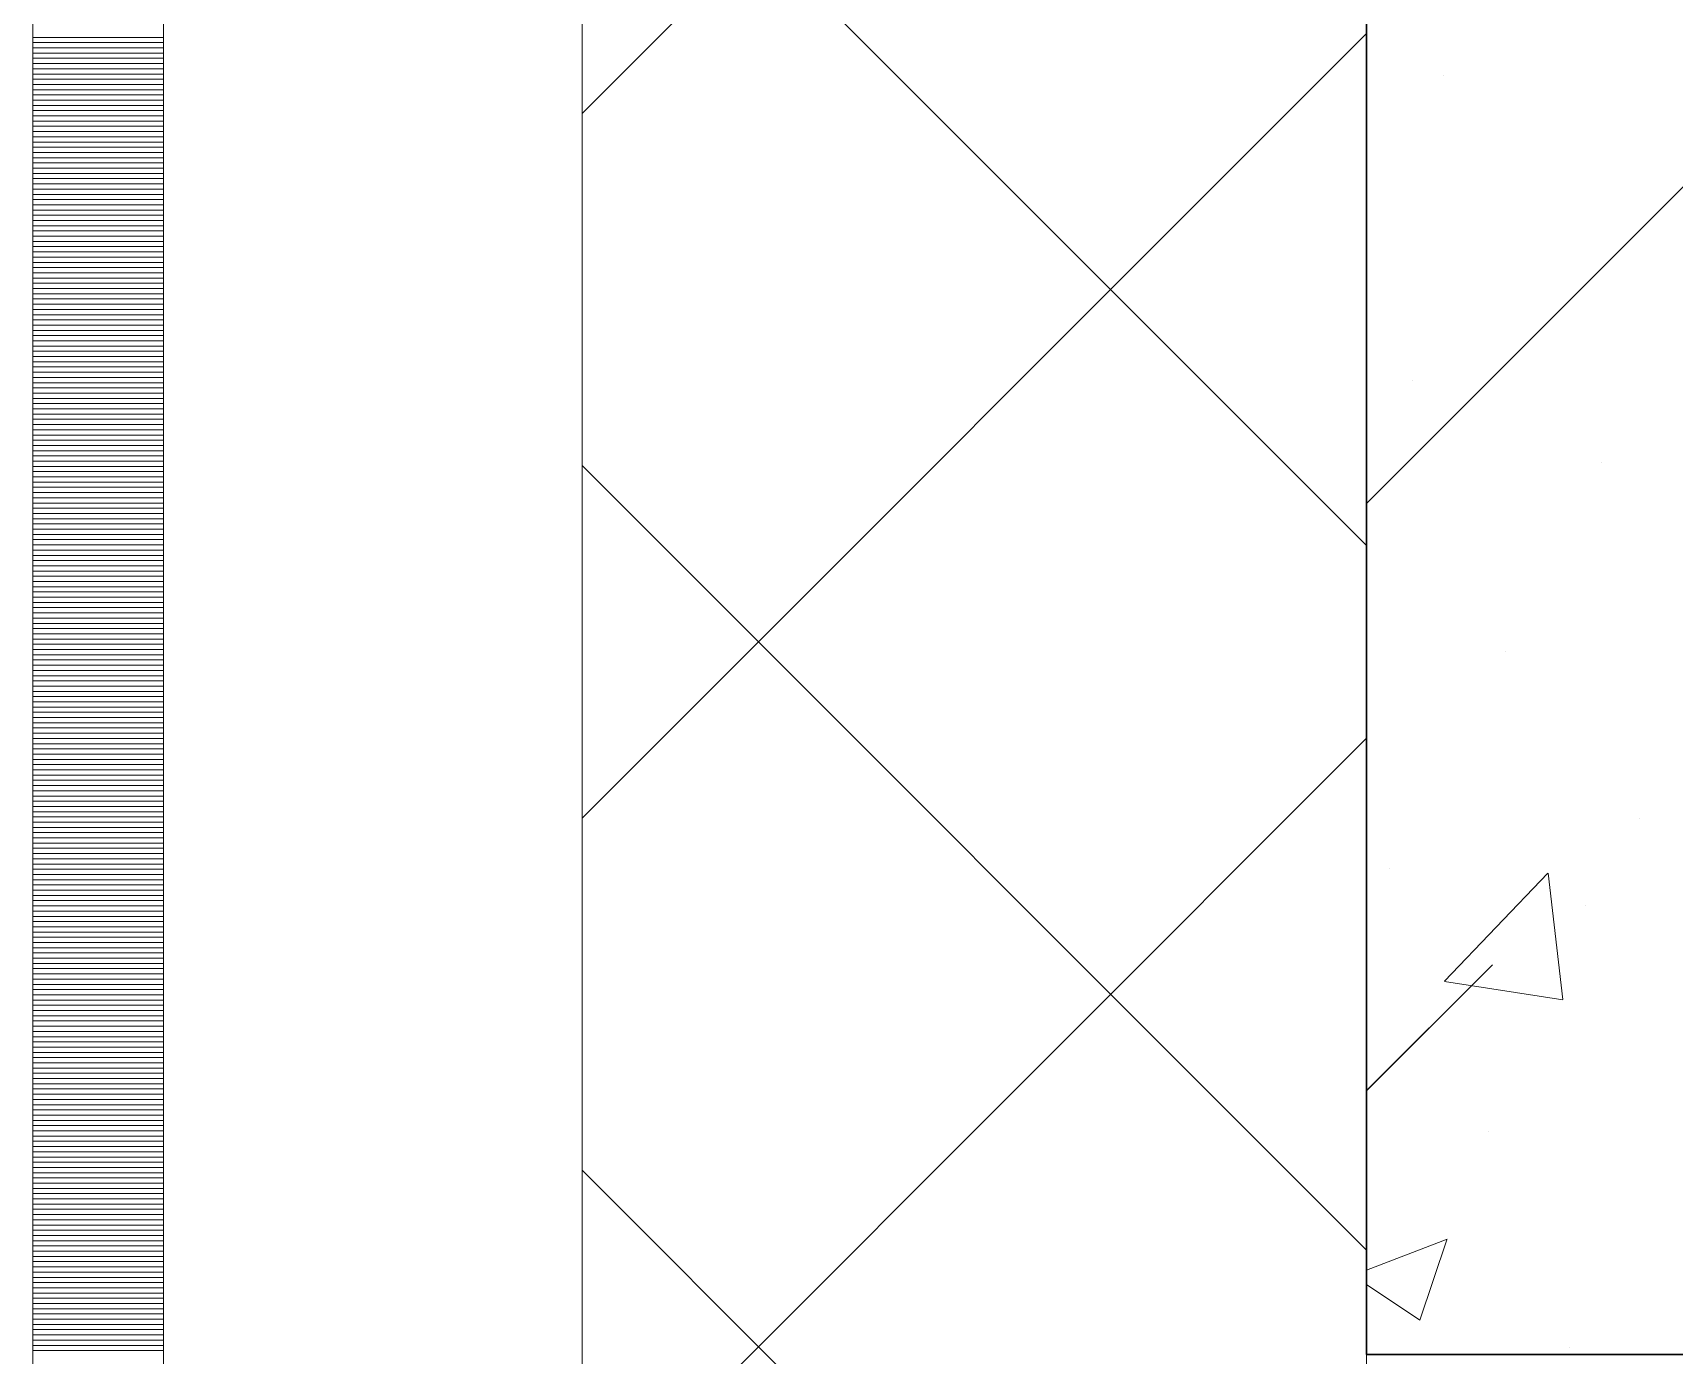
# Model space of a CAD drawing. Header units: millimetres. Extents: x 470010 to 1231400, y -134005 to 421770.
# Drawn here: x 672518.6 to 672832.4, y -44211.4 to -43958.6 of the extents above; entities that cross this region are included whole.
import ezdxf
from ezdxf.enums import TextEntityAlignment as Align

# ---------------------------------------------------------------- set-up
doc = ezdxf.new("R2010")
doc.units = ezdxf.units.MM
doc.linetypes.add('DASHED', pattern=[19.05, 12.7, -6.35])
doc.linetypes.add('HIDDEN2', pattern=[4.7625, 3.175, -1.5875])
doc.layers.get('Defpoints').update_dxf_attribs({"color": 140})
doc.layers.add('АР_Делит', color=120, linetype='Continuous', lineweight=0, plot=False)
for name, color, linetype, lineweight in [('АР_Колонны', 70, 'Continuous', 30), ('АР_Стены ЖБ', 7, 'Continuous', 35), ('АР_Стены ПЕНОблок', 52, 'Continuous', 20), ('АР_Тонкая', 254, 'Continuous', 5), ('АР_Утеплитель', 31, 'Continuous', 0), ('АР_Штриховка', 8, 'Continuous', 0)]:
    doc.layers.add(name, color=color, linetype=linetype, lineweight=lineweight)
doc.layers.add('РД_Оси_100', color=7, linetype='Continuous', lineweight=0, true_color=0x525252)
doc.styles.add('style1', font='ARIALN.TTF')

# ---------------------------------------------------------------- blocks, each defined once
blk = doc.blocks.new('СОШ_2200_АР_ОСИ_М100_28.05.24')
at = {"layer": 'АР_Делит', "color": 251, "linetype": 'DASHED', "true_color": 0x636466}
blk.add_lwpolyline([(114955, 135155), (114955, -355), (93595.036, -355), (93595.036, 13855), (94145, 13855), (94145, 68320), (66055, 68320), (66055, 13857.73), (83455, 13857.73), (83455, -355), (45245, -355), (45245, 13145), (44695, 13145), (44695, 26755), (45245, 26755), (45245, 68320), (20455, 68320), (20455, 26755), (27955, 26755), (27955, 13145), (-355, 13145), (-355, 100855)], dxfattribs=at)
blk = doc.blocks.new('A$C9108343f')
at = {"layer": 'АР_Колонны', "color": 18, "linetype": 'HIDDEN2', "lineweight": 25, "true_color": 0x000000}
for p, q in [((7054.96, 56155), (7054.96, 57055)), ((7274.96, 56155), (7054.96, 56155))]:
    blk.add_line(p, q, dxfattribs=at)
at = {"layer": 'АР_Колонны', "color": 18, "linetype": 'Continuous', "lineweight": 15, "true_color": 0x000000}
for p, q in [((7054.96, 57055), (7054.96, 56155)), ((7054.96, 57055), (7054.96, 56155)), ((7054.96, 56155), (7274.96, 56155)), ((7054.96, 56155), (7274.96, 56155))]:
    blk.add_line(p, q, dxfattribs=at)
at = {"layer": 'АР_Стены ЖБ', "color": 18, "linetype": 'Continuous', "lineweight": 30, "true_color": 0x000000}
for p, q in [((7054.96, 57055), (7054.96, 56155)), ((7054.96, 56155), (7274.96, 56155))]:
    blk.add_line(p, q, dxfattribs=at)
at = {"layer": 'АР_Стены ПЕНОблок', "color": 18, "linetype": 'Continuous', "lineweight": 20, "true_color": 0x000000}
blk.add_line((7054.96, 97555), (7054.96, 21355), dxfattribs=at)
at = {"layer": 'АР_Тонкая', "color": 18, "linetype": 'Continuous', "lineweight": 5, "true_color": 0x000000}
for p, q in [((6799.96, 97555), (6799.96, 21355)), ((6824.96, 97555), (6824.96, 21355)), ((6824.96, 21355), (6824.96, 97555)), ((6904.96, 21355), (6904.96, 97555))]:
    blk.add_line(p, q, dxfattribs=at)
at = {"layer": 'АР_Утеплитель', "color": 18, "linetype": 'Continuous', "lineweight": 0, "true_color": 0x000000}
for p, q in [((6904.96, 97555), (6904.96, 21355)), ((7054.96, 21355), (7054.96, 97555))]:
    blk.add_line(p, q, dxfattribs=at)
at = {"layer": 'АР_Штриховка', "color": 18, "linetype": 'Continuous', "lineweight": 0, "true_color": 0x000000}
for p, q in [((6904.96, 56392.19), (7054.96, 56542.19)), ((7054.96, 56309.62), (6904.96, 56459.62)), ((6904.96, 56257.49), (7054.96, 56407.49)), ((6799.96, 56406.75), (6824.96, 56406.75)), ((6799.96, 56405.75), (6824.96, 56405.75)), ((6799.96, 56404.75), (6824.96, 56404.75)), ((6799.96, 56403.75), (6824.96, 56403.75)), ((6799.96, 56402.75), (6824.96, 56402.75)), ((6799.96, 56401.75), (6824.96, 56401.75)), ((6799.96, 56400.75), (6824.96, 56400.75)), ((6799.96, 56399.75), (6824.96, 56399.75)), ((6799.96, 56398.75), (6824.96, 56398.75)), ((7069.73, 56399.37), (7069.73, 56399.37)), ((6799.96, 56397.75), (6824.96, 56397.75)), ((6799.96, 56396.75), (6824.96, 56396.75)), ((6799.96, 56395.75), (6824.96, 56395.75)), ((6799.96, 56394.75), (6824.96, 56394.75)), ((6799.96, 56393.75), (6824.96, 56393.75)), ((6799.96, 56392.75), (6824.96, 56392.75)), ((6799.96, 56391.75), (6824.96, 56391.75)), ((6799.96, 56390.75), (6824.96, 56390.75)), ((6799.96, 56389.75), (6824.96, 56389.75)), ((6799.96, 56388.75), (6824.96, 56388.75)), ((6799.96, 56387.75), (6824.96, 56387.75)), ((6799.96, 56386.75), (6824.96, 56386.75)), ((6799.96, 56385.75), (6824.96, 56385.75)), ((6799.96, 56384.75), (6824.96, 56384.75)), ((6799.96, 56383.75), (6824.96, 56383.75)), ((6799.96, 56382.75), (6824.96, 56382.75)), ((6799.96, 56381.75), (6824.96, 56381.75)), ((6799.96, 56380.75), (6824.96, 56380.75)), ((6799.96, 56379.75), (6824.96, 56379.75)), ((6799.96, 56378.75), (6824.96, 56378.75)), ((6799.96, 56377.75), (6824.96, 56377.75)), ((6799.96, 56376.75), (6824.96, 56376.75)), ((6799.96, 56375.75), (6824.96, 56375.75)), ((6799.96, 56374.75), (6824.96, 56374.75)), ((6799.96, 56373.75), (6824.96, 56373.75)), ((6799.96, 56372.75), (6824.96, 56372.75)), ((6799.96, 56371.75), (6824.96, 56371.75)), ((6799.96, 56370.75), (6824.96, 56370.75)), ((6799.96, 56369.75), (6824.96, 56369.75)), ((6799.96, 56368.75), (6824.96, 56368.75)), ((6799.96, 56367.75), (6824.96, 56367.75)), ((6799.96, 56366.75), (6824.96, 56366.75)), ((6799.96, 56365.75), (6824.96, 56365.75)), ((6799.96, 56364.75), (6824.96, 56364.75)), ((6799.96, 56363.75), (6824.96, 56363.75)), ((6799.96, 56362.75), (6824.96, 56362.75)), ((6799.96, 56361.75), (6824.96, 56361.75)), ((6799.96, 56360.75), (6824.96, 56360.75)), ((6799.96, 56359.75), (6824.96, 56359.75)), ((6799.96, 56358.75), (6824.96, 56358.75)), ((6799.96, 56357.75), (6824.96, 56357.75)), ((6799.96, 56356.75), (6824.96, 56356.75)), ((6799.96, 56355.75), (6824.96, 56355.75)), ((6799.96, 56354.75), (6824.96, 56354.75)), ((6799.96, 56353.75), (6824.96, 56353.75)), ((6799.96, 56352.75), (6824.96, 56352.75)), ((6799.96, 56351.75), (6824.96, 56351.75)), ((6799.96, 56350.75), (6824.96, 56350.75)), ((6799.96, 56349.75), (6824.96, 56349.75)), ((6799.96, 56348.75), (6824.96, 56348.75)), ((6799.96, 56347.75), (6824.96, 56347.75)), ((6799.96, 56346.75), (6824.96, 56346.75)), ((6799.96, 56345.75), (6824.96, 56345.75)), ((6799.96, 56344.75), (6824.96, 56344.75)), ((6799.96, 56343.75), (6824.96, 56343.75)), ((6799.96, 56342.75), (6824.96, 56342.75)), ((6799.96, 56341.75), (6824.96, 56341.75)), ((6799.96, 56340.75), (6824.96, 56340.75)), ((6799.96, 56339.75), (6824.96, 56339.75)), ((6799.96, 56338.75), (6824.96, 56338.75)), ((7063.76, 56341.08), (7063.76, 56341.08)), ((6799.96, 56337.75), (6824.96, 56337.75)), ((6799.96, 56336.75), (6824.96, 56336.75)), ((6799.96, 56335.75), (6824.96, 56335.75)), ((6799.96, 56334.75), (6824.96, 56334.75)), ((6799.96, 56333.75), (6824.96, 56333.75)), ((6799.96, 56332.75), (6824.96, 56332.75)), ((6799.96, 56331.75), (6824.96, 56331.75)), ((6799.96, 56330.75), (6824.96, 56330.75)), ((6799.96, 56329.75), (6824.96, 56329.75)), ((6799.96, 56328.75), (6824.96, 56328.75)), ((6799.96, 56327.75), (6824.96, 56327.75)), ((6799.96, 56326.75), (6824.96, 56326.75)), ((6799.96, 56325.75), (6824.96, 56325.75)), ((6799.96, 56324.75), (6824.96, 56324.75)), ((6799.96, 56323.75), (6824.96, 56323.75)), ((6799.96, 56322.75), (6824.96, 56322.75)), ((7054.96, 56174.92), (6904.96, 56324.92)), ((7099.87, 56325.42), (7099.87, 56325.42)), ((6799.96, 56321.75), (6824.96, 56321.75)), ((6799.96, 56320.75), (6824.96, 56320.75)), ((6799.96, 56319.75), (6824.96, 56319.75)), ((6799.96, 56318.75), (6824.96, 56318.75)), ((6799.96, 56317.75), (6824.96, 56317.75)), ((6799.96, 56316.75), (6824.96, 56316.75)), ((6799.96, 56315.75), (6824.96, 56315.75)), ((6799.96, 56314.75), (6824.96, 56314.75)), ((6799.96, 56313.75), (6824.96, 56313.75)), ((6799.96, 56312.75), (6824.96, 56312.75)), ((6799.96, 56311.75), (6824.96, 56311.75)), ((6799.96, 56310.75), (6824.96, 56310.75)), ((6799.96, 56309.75), (6824.96, 56309.75)), ((6799.96, 56308.75), (6824.96, 56308.75)), ((6799.96, 56307.75), (6824.96, 56307.75)), ((6799.96, 56306.75), (6824.96, 56306.75)), ((6799.96, 56305.75), (6824.96, 56305.75)), ((6799.96, 56304.75), (6824.96, 56304.75)), ((6799.96, 56303.75), (6824.96, 56303.75)), ((6799.96, 56302.75), (6824.96, 56302.75)), ((6799.96, 56301.75), (6824.96, 56301.75)), ((6799.96, 56300.75), (6824.96, 56300.75)), ((6799.96, 56299.75), (6824.96, 56299.75)), ((6799.96, 56298.75), (6824.96, 56298.75)), ((6799.96, 56297.75), (6824.96, 56297.75)), ((6799.96, 56296.75), (6824.96, 56296.75)), ((6799.96, 56295.75), (6824.96, 56295.75)), ((6799.96, 56294.75), (6824.96, 56294.75)), ((6799.96, 56293.75), (6824.96, 56293.75)), ((6799.96, 56292.75), (6824.96, 56292.75)), ((6799.96, 56291.75), (6824.96, 56291.75)), ((6799.96, 56290.75), (6824.96, 56290.75)), ((6799.96, 56289.75), (6824.96, 56289.75)), ((6799.96, 56288.75), (6824.96, 56288.75)), ((7081.43, 56289.42), (7081.43, 56289.42)), ((6799.96, 56287.75), (6824.96, 56287.75)), ((6799.96, 56286.75), (6824.96, 56286.75)), ((6799.96, 56285.75), (6824.96, 56285.75)), ((6799.96, 56284.75), (6824.96, 56284.75)), ((6799.96, 56283.75), (6824.96, 56283.75)), ((6799.96, 56282.75), (6824.96, 56282.75)), ((6799.96, 56281.75), (6824.96, 56281.75)), ((6799.96, 56280.75), (6824.96, 56280.75)), ((6799.96, 56279.75), (6824.96, 56279.75)), ((6799.96, 56278.75), (6824.96, 56278.75)), ((6799.96, 56277.75), (6824.96, 56277.75)), ((6799.96, 56276.75), (6824.96, 56276.75)), ((6799.96, 56275.75), (6824.96, 56275.75)), ((6799.96, 56274.75), (6824.96, 56274.75)), ((6799.96, 56273.75), (6824.96, 56273.75)), ((6799.96, 56272.75), (6824.96, 56272.75)), ((6904.96, 56122.78), (7054.96, 56272.78)), ((6799.96, 56271.75), (6824.96, 56271.75)), ((6799.96, 56270.75), (6824.96, 56270.75)), ((6799.96, 56269.75), (6824.96, 56269.75)), ((6799.96, 56268.75), (6824.96, 56268.75)), ((6799.96, 56267.75), (6824.96, 56267.75)), ((6799.96, 56266.75), (6824.96, 56266.75)), ((6799.96, 56265.75), (6824.96, 56265.75)), ((6799.96, 56264.75), (6824.96, 56264.75)), ((6799.96, 56263.75), (6824.96, 56263.75)), ((6799.96, 56262.75), (6824.96, 56262.75)), ((6799.96, 56261.75), (6824.96, 56261.75)), ((6799.96, 56260.75), (6824.96, 56260.75)), ((6799.96, 56259.75), (6824.96, 56259.75)), ((6799.96, 56258.75), (6824.96, 56258.75)), ((6799.96, 56257.75), (6824.96, 56257.75)), ((6799.96, 56256.75), (6824.96, 56256.75)), ((6799.96, 56255.75), (6824.96, 56255.75)), ((6799.96, 56254.75), (6824.96, 56254.75)), ((6799.96, 56253.75), (6824.96, 56253.75)), ((6799.96, 56252.75), (6824.96, 56252.75)), ((6799.96, 56251.75), (6824.96, 56251.75)), ((6799.96, 56250.75), (6824.96, 56250.75)), ((6799.96, 56249.75), (6824.96, 56249.75)), ((6799.96, 56248.75), (6824.96, 56248.75)), ((6799.96, 56247.75), (6824.96, 56247.75)), ((7059.24, 56247.82), (7059.24, 56247.82)), ((6799.96, 56246.75), (6824.96, 56246.75)), ((6799.96, 56245.75), (6824.96, 56245.75)), ((6799.96, 56244.75), (6824.96, 56244.75)), ((7069.83, 56226.37), (7089.61, 56246.99)), ((7092.48, 56222.88), (7089.67, 56247)), ((6799.96, 56243.75), (6824.96, 56243.75)), ((6799.96, 56242.75), (6824.96, 56242.75)), ((6799.96, 56241.75), (6824.96, 56241.75)), ((6799.96, 56240.75), (6824.96, 56240.75)), ((6799.96, 56239.75), (6824.96, 56239.75)), ((6799.96, 56238.75), (6824.96, 56238.75)), ((7096.78, 56240.87), (7096.78, 56240.87)), ((6799.96, 56237.75), (6824.96, 56237.75)), ((6799.96, 56236.75), (6824.96, 56236.75)), ((6799.96, 56235.75), (6824.96, 56235.75)), ((6799.96, 56234.75), (6824.96, 56234.75)), ((6799.96, 56233.75), (6824.96, 56233.75)), ((6799.96, 56232.75), (6824.96, 56232.75)), ((6799.96, 56231.75), (6824.96, 56231.75)), ((6799.96, 56230.75), (6824.96, 56230.75)), ((6799.96, 56229.75), (6824.96, 56229.75)), ((6799.96, 56228.75), (6824.96, 56228.75)), ((6799.96, 56227.75), (6824.96, 56227.75)), ((6799.96, 56226.75), (6824.96, 56226.75)), ((6799.96, 56225.75), (6824.96, 56225.75)), ((7069.87, 56226.28), (7092.46, 56222.78)), ((6799.96, 56224.75), (6824.96, 56224.75)), ((6799.96, 56223.75), (6824.96, 56223.75)), ((6799.96, 56222.75), (6824.96, 56222.75)), ((6799.96, 56221.75), (6824.96, 56221.75)), ((6799.96, 56220.75), (6824.96, 56220.75)), ((6799.96, 56219.75), (6824.96, 56219.75)), ((6799.96, 56218.75), (6824.96, 56218.75)), ((6799.96, 56217.75), (6824.96, 56217.75)), ((6799.96, 56216.75), (6824.96, 56216.75)), ((6799.96, 56215.75), (6824.96, 56215.75)), ((6799.96, 56214.75), (6824.96, 56214.75)), ((6799.96, 56213.75), (6824.96, 56213.75)), ((6799.96, 56212.75), (6824.96, 56212.75)), ((6799.96, 56211.75), (6824.96, 56211.75)), ((6799.96, 56210.75), (6824.96, 56210.75)), ((6799.96, 56209.75), (6824.96, 56209.75)), ((6799.96, 56208.75), (6824.96, 56208.75)), ((6799.96, 56207.75), (6824.96, 56207.75)), ((6799.96, 56206.75), (6824.96, 56206.75)), ((6799.96, 56205.75), (6824.96, 56205.75)), ((6799.96, 56204.75), (6824.96, 56204.75)), ((6799.96, 56203.75), (6824.96, 56203.75)), ((6799.96, 56202.75), (6824.96, 56202.75)), ((6799.96, 56201.75), (6824.96, 56201.75)), ((6799.96, 56200.75), (6824.96, 56200.75)), ((6799.96, 56199.75), (6824.96, 56199.75)), ((6799.96, 56198.75), (6824.96, 56198.75)), ((6799.96, 56197.75), (6824.96, 56197.75)), ((7078.19, 56197.61), (7078.19, 56197.61)), ((6799.96, 56196.75), (6824.96, 56196.75)), ((6799.96, 56195.75), (6824.96, 56195.75)), ((6799.96, 56194.75), (6824.96, 56194.75)), ((6799.96, 56193.75), (6824.96, 56193.75)), ((6799.96, 56192.75), (6824.96, 56192.75)), ((6799.96, 56191.75), (6824.96, 56191.75)), ((6799.96, 56190.75), (6824.96, 56190.75)), ((6799.96, 56189.75), (6824.96, 56189.75)), ((6799.96, 56188.75), (6824.96, 56188.75)), ((6799.96, 56187.75), (6824.96, 56187.75)), ((7054.96, 56040.22), (6904.96, 56190.22)), ((6799.96, 56186.75), (6824.96, 56186.75)), ((6799.96, 56185.75), (6824.96, 56185.75)), ((6799.96, 56184.75), (6824.96, 56184.75)), ((6799.96, 56183.75), (6824.96, 56183.75)), ((6799.96, 56182.75), (6824.96, 56182.75)), ((6799.96, 56181.75), (6824.96, 56181.75)), ((6799.96, 56180.75), (6824.96, 56180.75)), ((6799.96, 56179.75), (6824.96, 56179.75)), ((6799.96, 56178.75), (6824.96, 56178.75)), ((6799.96, 56177.75), (6824.96, 56177.75)), ((6799.96, 56176.75), (6824.96, 56176.75)), ((6799.96, 56175.75), (6824.96, 56175.75)), ((7054.96, 56171.13), (7070.33, 56177.03)), ((7065.13, 56161.54), (7070.28, 56176.89)), ((6799.96, 56174.75), (6824.96, 56174.75)), ((6799.96, 56173.75), (6824.96, 56173.75)), ((6799.96, 56172.75), (6824.96, 56172.75)), ((6799.96, 56171.75), (6824.96, 56171.75)), ((6799.96, 56170.75), (6824.96, 56170.75)), ((6799.96, 56169.75), (6824.96, 56169.75)), ((6799.96, 56168.75), (6824.96, 56168.75)), ((6799.96, 56167.75), (6824.96, 56167.75)), ((6799.96, 56166.75), (6824.96, 56166.75)), ((6799.96, 56165.75), (6824.96, 56165.75)), ((7054.96, 56168.4), (7065.11, 56161.54)), ((6799.96, 56164.75), (6824.96, 56164.75)), ((6799.96, 56163.75), (6824.96, 56163.75)), ((6799.96, 56162.75), (6824.96, 56162.75)), ((6799.96, 56161.75), (6824.96, 56161.75)), ((6799.96, 56160.75), (6824.96, 56160.75)), ((6799.96, 56159.75), (6824.96, 56159.75)), ((6799.96, 56158.75), (6824.96, 56158.75)), ((6799.96, 56157.75), (6824.96, 56157.75)), ((6799.96, 56156.75), (6824.96, 56156.75)), ((7093.69, 56156.31), (7093.69, 56156.31)), ((6799.96, 56155.75), (6824.96, 56155.75))]:
    blk.add_line(p, q, dxfattribs=at)
at = {"layer": 'АР_Штриховка', "color": 18, "linetype": 'Continuous', "lineweight": 5, "true_color": 0x000000}
for p, q in [((7054.96, 56317.69), (7274.96, 56537.69)), ((7107.05, 56257.53), (7107.05, 56257.53)), ((7054.96, 56205.43), (7078.99, 56229.47))]:
    blk.add_line(p, q, dxfattribs=at)
at = {"layer": 'РД_Оси_100'}
blk.add_blockref('СОШ_2200_АР_ОСИ_М100_28.05.24', (7154.96, 6755), dxfattribs=at)
at = {"layer": 'Defpoints', "color": 18, "true_color": 0x000000, "style": 'style1'}
for p in [(143949.34, 316089.12), (143974.98, 281639.5), (143890.4, 273244.71), (143839.99, 264276.81), (143967.75, 254892.38), (12251.96, 104178.14), (12382.58, 96023.14)]:
    blk.add_attdef('АР-ПОМЕЩЕНИЕ:НАИМЕНОВАНИЕ', text='', height=100, dxfattribs=at).set_placement(p, align=Align.MIDDLE)
at = {"layer": 'Defpoints', "color": 18, "true_color": 0x000000, "style": 'style1', "flags": 8}
for p in [(143951.3, 279099.09), (143848.34, 269251.11), (143875.33, 260094.25), (144049.74, 250824.7), (163419.28, 238153.36), (155897.46, 237965.97), (183037.2, 237965.97), (143342.94, 237876.19)]:
    blk.add_attdef('АР-ПОМЕЩЕНИЕ:НАИМЕНОВАНИЕ', text='', height=100, dxfattribs=at).set_placement(p, align=Align.MIDDLE)

msp = doc.modelspace()

# ---------------------------------------------------------------- linework, layer by layer
at = {"layer": 'АР_Колонны', "color": 18, "linetype": 'HIDDEN2', "lineweight": 25, "true_color": 0x000000}
for p, q in [((672773.57, -44211.242), (672773.57, -43311.242)), ((672993.57, -44211.242), (672773.57, -44211.242))]:
    msp.add_line(p, q, dxfattribs=at)
at = {"layer": 'АР_Колонны', "color": 18, "linetype": 'Continuous', "lineweight": 15, "true_color": 0x000000}
for p, q in [((672773.57, -43311.242), (672773.57, -44211.242)), ((672773.57, -43311.242), (672773.57, -44211.242)), ((672773.57, -44211.242), (672993.57, -44211.242)), ((672773.57, -44211.242), (672993.57, -44211.242))]:
    msp.add_line(p, q, dxfattribs=at)
at = {"layer": 'АР_Стены ЖБ', "color": 18, "linetype": 'Continuous', "lineweight": 30, "true_color": 0x000000}
for p, q in [((672773.57, -43311.242), (672773.57, -44211.242)), ((672773.57, -44211.242), (672993.57, -44211.242))]:
    msp.add_line(p, q, dxfattribs=at)
at = {"layer": 'АР_Стены ПЕНОблок', "color": 18, "linetype": 'Continuous', "lineweight": 20, "true_color": 0x000000}
msp.add_line((672773.57, -2811.242), (672773.57, -79011.242), dxfattribs=at)
at = {"layer": 'АР_Тонкая', "color": 18, "linetype": 'Continuous', "lineweight": 5, "true_color": 0x000000}
for p, q in [((672518.57, -2811.242), (672518.57, -79011.242)), ((672543.57, -2811.242), (672543.57, -79011.242)), ((672543.57, -79011.242), (672543.57, -2811.242)), ((672623.57, -79011.242), (672623.57, -2811.242))]:
    msp.add_line(p, q, dxfattribs=at)
at = {"layer": 'АР_Утеплитель', "color": 18, "linetype": 'Continuous', "lineweight": 0, "true_color": 0x000000}
for p, q in [((672623.57, -2811.242), (672623.57, -79011.242)), ((672773.57, -79011.242), (672773.57, -2811.242))]:
    msp.add_line(p, q, dxfattribs=at)
at = {"layer": 'АР_Штриховка', "color": 18, "linetype": 'Continuous', "lineweight": 0, "true_color": 0x000000}
for p, q in [((672623.57, -43974.05), (672773.57, -43824.05)), ((672773.57, -44056.617), (672623.57, -43906.617)), ((672623.57, -44108.754), (672773.57, -43958.754)), ((672518.57, -43959.492), (672543.57, -43959.492)), ((672518.57, -43960.492), (672543.57, -43960.492)), ((672518.57, -43961.492), (672543.57, -43961.492)), ((672518.57, -43962.492), (672543.57, -43962.492)), ((672518.57, -43963.492), (672543.57, -43963.492)), ((672518.57, -43964.492), (672543.57, -43964.492)), ((672518.57, -43965.492), (672543.57, -43965.492)), ((672518.57, -43966.492), (672543.57, -43966.492)), ((672518.57, -43967.492), (672543.57, -43967.492)), ((672518.57, -43968.492), (672543.57, -43968.492)), ((672518.57, -43969.492), (672543.57, -43969.492)), ((672518.57, -43970.492), (672543.57, -43970.492)), ((672518.57, -43971.492), (672543.57, -43971.492)), ((672518.57, -43972.492), (672543.57, -43972.492)), ((672518.57, -43973.492), (672543.57, -43973.492)), ((672518.57, -43974.492), (672543.57, -43974.492)), ((672518.57, -43975.492), (672543.57, -43975.492)), ((672518.57, -43976.492), (672543.57, -43976.492)), ((672518.57, -43977.492), (672543.57, -43977.492)), ((672518.57, -43978.492), (672543.57, -43978.492)), ((672518.57, -43979.492), (672543.57, -43979.492)), ((672518.57, -43980.492), (672543.57, -43980.492)), ((672518.57, -43981.492), (672543.57, -43981.492)), ((672518.57, -43982.492), (672543.57, -43982.492)), ((672518.57, -43983.492), (672543.57, -43983.492)), ((672518.57, -43984.492), (672543.57, -43984.492)), ((672518.57, -43985.492), (672543.57, -43985.492)), ((672518.57, -43986.492), (672543.57, -43986.492)), ((672518.57, -43987.492), (672543.57, -43987.492)), ((672518.57, -43988.492), (672543.57, -43988.492)), ((672518.57, -43989.492), (672543.57, -43989.492)), ((672518.57, -43990.492), (672543.57, -43990.492)), ((672518.57, -43991.492), (672543.57, -43991.492)), ((672518.57, -43992.492), (672543.57, -43992.492)), ((672518.57, -43993.492), (672543.57, -43993.492)), ((672518.57, -43994.492), (672543.57, -43994.492)), ((672518.57, -43995.492), (672543.57, -43995.492)), ((672518.57, -43996.492), (672543.57, -43996.492)), ((672518.57, -43997.492), (672543.57, -43997.492)), ((672518.57, -43998.492), (672543.57, -43998.492)), ((672518.57, -43999.492), (672543.57, -43999.492)), ((672518.57, -44000.492), (672543.57, -44000.492)), ((672518.57, -44001.492), (672543.57, -44001.492)), ((672518.57, -44002.492), (672543.57, -44002.492)), ((672518.57, -44003.492), (672543.57, -44003.492)), ((672518.57, -44004.492), (672543.57, -44004.492)), ((672518.57, -44005.492), (672543.57, -44005.492)), ((672518.57, -44006.492), (672543.57, -44006.492)), ((672518.57, -44007.492), (672543.57, -44007.492)), ((672518.57, -44008.492), (672543.57, -44008.492)), ((672518.57, -44009.492), (672543.57, -44009.492)), ((672518.57, -44010.492), (672543.57, -44010.492)), ((672518.57, -44011.492), (672543.57, -44011.492)), ((672518.57, -44012.492), (672543.57, -44012.492)), ((672518.57, -44013.492), (672543.57, -44013.492)), ((672518.57, -44014.492), (672543.57, -44014.492)), ((672518.57, -44015.492), (672543.57, -44015.492)), ((672518.57, -44016.492), (672543.57, -44016.492)), ((672518.57, -44017.492), (672543.57, -44017.492)), ((672518.57, -44018.492), (672543.57, -44018.492)), ((672518.57, -44019.492), (672543.57, -44019.492)), ((672518.57, -44020.492), (672543.57, -44020.492)), ((672518.57, -44021.492), (672543.57, -44021.492)), ((672518.57, -44022.492), (672543.57, -44022.492)), ((672518.57, -44023.492), (672543.57, -44023.492)), ((672518.57, -44024.492), (672543.57, -44024.492)), ((672518.57, -44025.492), (672543.57, -44025.492)), ((672518.57, -44026.492), (672543.57, -44026.492)), ((672518.57, -44027.492), (672543.57, -44027.492)), ((672518.57, -44028.492), (672543.57, -44028.492)), ((672518.57, -44029.492), (672543.57, -44029.492)), ((672518.57, -44030.492), (672543.57, -44030.492)), ((672518.57, -44031.492), (672543.57, -44031.492)), ((672518.57, -44032.492), (672543.57, -44032.492)), ((672518.57, -44033.492), (672543.57, -44033.492)), ((672518.57, -44034.492), (672543.57, -44034.492)), ((672518.57, -44035.492), (672543.57, -44035.492)), ((672518.57, -44036.492), (672543.57, -44036.492)), ((672518.57, -44037.492), (672543.57, -44037.492)), ((672518.57, -44038.492), (672543.57, -44038.492)), ((672518.57, -44039.492), (672543.57, -44039.492)), ((672518.57, -44040.492), (672543.57, -44040.492)), ((672518.57, -44041.492), (672543.57, -44041.492)), ((672518.57, -44042.492), (672543.57, -44042.492)), ((672518.57, -44043.492), (672543.57, -44043.492)), ((672773.57, -44191.321), (672623.57, -44041.321)), ((672518.57, -44044.492), (672543.57, -44044.492)), ((672518.57, -44045.492), (672543.57, -44045.492)), ((672518.57, -44046.492), (672543.57, -44046.492)), ((672518.57, -44047.492), (672543.57, -44047.492)), ((672518.57, -44048.492), (672543.57, -44048.492)), ((672518.57, -44049.492), (672543.57, -44049.492)), ((672518.57, -44050.492), (672543.57, -44050.492)), ((672518.57, -44051.492), (672543.57, -44051.492)), ((672518.57, -44052.492), (672543.57, -44052.492)), ((672518.57, -44053.492), (672543.57, -44053.492)), ((672518.57, -44054.492), (672543.57, -44054.492)), ((672518.57, -44055.492), (672543.57, -44055.492)), ((672518.57, -44056.492), (672543.57, -44056.492)), ((672518.57, -44057.492), (672543.57, -44057.492)), ((672518.57, -44058.492), (672543.57, -44058.492)), ((672518.57, -44059.492), (672543.57, -44059.492)), ((672518.57, -44060.492), (672543.57, -44060.492)), ((672518.57, -44061.492), (672543.57, -44061.492)), ((672518.57, -44062.492), (672543.57, -44062.492)), ((672518.57, -44063.492), (672543.57, -44063.492)), ((672518.57, -44064.492), (672543.57, -44064.492)), ((672518.57, -44065.492), (672543.57, -44065.492)), ((672518.57, -44066.492), (672543.57, -44066.492)), ((672518.57, -44067.492), (672543.57, -44067.492)), ((672518.57, -44068.492), (672543.57, -44068.492)), ((672518.57, -44069.492), (672543.57, -44069.492)), ((672518.57, -44070.492), (672543.57, -44070.492)), ((672518.57, -44071.492), (672543.57, -44071.492)), ((672518.57, -44072.492), (672543.57, -44072.492)), ((672518.57, -44073.492), (672543.57, -44073.492)), ((672518.57, -44074.492), (672543.57, -44074.492)), ((672518.57, -44075.492), (672543.57, -44075.492)), ((672518.57, -44076.492), (672543.57, -44076.492)), ((672518.57, -44077.492), (672543.57, -44077.492)), ((672518.57, -44078.492), (672543.57, -44078.492)), ((672518.57, -44079.492), (672543.57, -44079.492)), ((672518.57, -44080.492), (672543.57, -44080.492)), ((672518.57, -44081.492), (672543.57, -44081.492)), ((672518.57, -44082.492), (672543.57, -44082.492)), ((672518.57, -44083.492), (672543.57, -44083.492)), ((672518.57, -44084.492), (672543.57, -44084.492)), ((672518.57, -44085.492), (672543.57, -44085.492)), ((672518.57, -44086.492), (672543.57, -44086.492)), ((672518.57, -44087.492), (672543.57, -44087.492)), ((672518.57, -44088.492), (672543.57, -44088.492)), ((672518.57, -44089.492), (672543.57, -44089.492)), ((672518.57, -44090.492), (672543.57, -44090.492)), ((672518.57, -44091.492), (672543.57, -44091.492)), ((672518.57, -44092.492), (672543.57, -44092.492)), ((672518.57, -44093.492), (672543.57, -44093.492)), ((672623.57, -44243.458), (672773.57, -44093.458)), ((672518.57, -44094.492), (672543.57, -44094.492)), ((672518.57, -44095.492), (672543.57, -44095.492)), ((672518.57, -44096.492), (672543.57, -44096.492)), ((672518.57, -44097.492), (672543.57, -44097.492)), ((672518.57, -44098.492), (672543.57, -44098.492)), ((672518.57, -44099.492), (672543.57, -44099.492)), ((672518.57, -44100.492), (672543.57, -44100.492)), ((672518.57, -44101.492), (672543.57, -44101.492)), ((672518.57, -44102.492), (672543.57, -44102.492)), ((672518.57, -44103.492), (672543.57, -44103.492)), ((672518.57, -44104.492), (672543.57, -44104.492)), ((672518.57, -44105.492), (672543.57, -44105.492)), ((672518.57, -44106.492), (672543.57, -44106.492)), ((672518.57, -44107.492), (672543.57, -44107.492)), ((672518.57, -44108.492), (672543.57, -44108.492)), ((672518.57, -44109.492), (672543.57, -44109.492)), ((672518.57, -44110.492), (672543.57, -44110.492)), ((672518.57, -44111.492), (672543.57, -44111.492)), ((672518.57, -44112.492), (672543.57, -44112.492)), ((672518.57, -44113.492), (672543.57, -44113.492)), ((672518.57, -44114.492), (672543.57, -44114.492)), ((672518.57, -44115.492), (672543.57, -44115.492)), ((672518.57, -44116.492), (672543.57, -44116.492)), ((672518.57, -44117.492), (672543.57, -44117.492)), ((672518.57, -44118.492), (672543.57, -44118.492)), ((672518.57, -44119.492), (672543.57, -44119.492)), ((672518.57, -44120.492), (672543.57, -44120.492)), ((672518.57, -44121.492), (672543.57, -44121.492)), ((672788.438, -44139.868), (672808.222, -44119.249)), ((672811.088, -44143.365), (672808.282, -44119.242)), ((672518.57, -44122.492), (672543.57, -44122.492)), ((672518.57, -44123.492), (672543.57, -44123.492)), ((672518.57, -44124.492), (672543.57, -44124.492)), ((672518.57, -44125.492), (672543.57, -44125.492)), ((672518.57, -44126.492), (672543.57, -44126.492)), ((672518.57, -44127.492), (672543.57, -44127.492)), ((672518.57, -44128.492), (672543.57, -44128.492)), ((672518.57, -44129.492), (672543.57, -44129.492)), ((672518.57, -44130.492), (672543.57, -44130.492)), ((672518.57, -44131.492), (672543.57, -44131.492)), ((672518.57, -44132.492), (672543.57, -44132.492)), ((672518.57, -44133.492), (672543.57, -44133.492)), ((672518.57, -44134.492), (672543.57, -44134.492)), ((672518.57, -44135.492), (672543.57, -44135.492)), ((672518.57, -44136.492), (672543.57, -44136.492)), ((672518.57, -44137.492), (672543.57, -44137.492)), ((672518.57, -44138.492), (672543.57, -44138.492)), ((672518.57, -44139.492), (672543.57, -44139.492)), ((672518.57, -44140.492), (672543.57, -44140.492)), ((672788.483, -44139.963), (672811.073, -44143.467)), ((672518.57, -44141.492), (672543.57, -44141.492)), ((672518.57, -44142.492), (672543.57, -44142.492)), ((672518.57, -44143.492), (672543.57, -44143.492)), ((672518.57, -44144.492), (672543.57, -44144.492)), ((672518.57, -44145.492), (672543.57, -44145.492)), ((672518.57, -44146.492), (672543.57, -44146.492)), ((672518.57, -44147.492), (672543.57, -44147.492)), ((672518.57, -44148.492), (672543.57, -44148.492)), ((672518.57, -44149.492), (672543.57, -44149.492)), ((672518.57, -44150.492), (672543.57, -44150.492)), ((672518.57, -44151.492), (672543.57, -44151.492)), ((672518.57, -44152.492), (672543.57, -44152.492)), ((672518.57, -44153.492), (672543.57, -44153.492)), ((672518.57, -44154.492), (672543.57, -44154.492)), ((672518.57, -44155.492), (672543.57, -44155.492)), ((672518.57, -44156.492), (672543.57, -44156.492)), ((672518.57, -44157.492), (672543.57, -44157.492)), ((672518.57, -44158.492), (672543.57, -44158.492)), ((672518.57, -44159.492), (672543.57, -44159.492)), ((672518.57, -44160.492), (672543.57, -44160.492)), ((672518.57, -44161.492), (672543.57, -44161.492)), ((672518.57, -44162.492), (672543.57, -44162.492)), ((672518.57, -44163.492), (672543.57, -44163.492)), ((672518.57, -44164.492), (672543.57, -44164.492)), ((672518.57, -44165.492), (672543.57, -44165.492)), ((672518.57, -44166.492), (672543.57, -44166.492)), ((672518.57, -44167.492), (672543.57, -44167.492)), ((672518.57, -44168.492), (672543.57, -44168.492)), ((672518.57, -44169.492), (672543.57, -44169.492)), ((672518.57, -44170.492), (672543.57, -44170.492)), ((672518.57, -44171.492), (672543.57, -44171.492)), ((672518.57, -44172.492), (672543.57, -44172.492)), ((672518.57, -44173.492), (672543.57, -44173.492)), ((672518.57, -44174.492), (672543.57, -44174.492)), ((672518.57, -44175.492), (672543.57, -44175.492)), ((672518.57, -44176.492), (672543.57, -44176.492)), ((672518.57, -44177.492), (672543.57, -44177.492)), ((672518.57, -44178.492), (672543.57, -44178.492)), ((672773.57, -44326.025), (672623.57, -44176.025)), ((672518.57, -44179.492), (672543.57, -44179.492)), ((672518.57, -44180.492), (672543.57, -44180.492)), ((672518.57, -44181.492), (672543.57, -44181.492)), ((672518.57, -44182.492), (672543.57, -44182.492)), ((672518.57, -44183.492), (672543.57, -44183.492)), ((672518.57, -44184.492), (672543.57, -44184.492)), ((672518.57, -44185.492), (672543.57, -44185.492)), ((672518.57, -44186.492), (672543.57, -44186.492)), ((672518.57, -44187.492), (672543.57, -44187.492)), ((672518.57, -44188.492), (672543.57, -44188.492)), ((672518.57, -44189.492), (672543.57, -44189.492)), ((672518.57, -44190.492), (672543.57, -44190.492)), ((672773.57, -44195.107), (672788.94, -44189.207)), ((672783.739, -44204.702), (672788.889, -44189.353)), ((672518.57, -44191.492), (672543.57, -44191.492)), ((672518.57, -44192.492), (672543.57, -44192.492)), ((672518.57, -44193.492), (672543.57, -44193.492)), ((672518.57, -44194.492), (672543.57, -44194.492)), ((672518.57, -44195.492), (672543.57, -44195.492)), ((672518.57, -44196.492), (672543.57, -44196.492)), ((672518.57, -44197.492), (672543.57, -44197.492)), ((672518.57, -44198.492), (672543.57, -44198.492)), ((672518.57, -44199.492), (672543.57, -44199.492)), ((672518.57, -44200.492), (672543.57, -44200.492)), ((672773.57, -44197.847), (672783.726, -44204.697)), ((672518.57, -44201.492), (672543.57, -44201.492)), ((672518.57, -44202.492), (672543.57, -44202.492)), ((672518.57, -44203.492), (672543.57, -44203.492)), ((672518.57, -44204.492), (672543.57, -44204.492)), ((672518.57, -44205.492), (672543.57, -44205.492)), ((672518.57, -44206.492), (672543.57, -44206.492)), ((672518.57, -44207.492), (672543.57, -44207.492)), ((672518.57, -44208.492), (672543.57, -44208.492)), ((672518.57, -44209.492), (672543.57, -44209.492)), ((672518.57, -44210.492), (672543.57, -44210.492))]:
    msp.add_line(p, q, dxfattribs=at)
at = {"layer": 'АР_Штриховка', "color": 18, "linetype": 'Continuous', "lineweight": 5, "true_color": 0x000000}
for p, q in [((672773.57, -44048.557), (672993.57, -43828.557)), ((672773.57, -44160.81), (672797.603, -44136.777))]:
    msp.add_line(p, q, dxfattribs=at)

# ---------------------------------------------------------------- block references
msp.add_blockref('A$C9108343f', (665718.612, -100366.242))
at = {"layer": 'РД_Оси_100'}
msp.add_blockref('СОШ_2200_АР_ОСИ_М100_28.05.24', (672873.57, -93611.242), dxfattribs=at)

doc.saveas('drawing.dxf')
